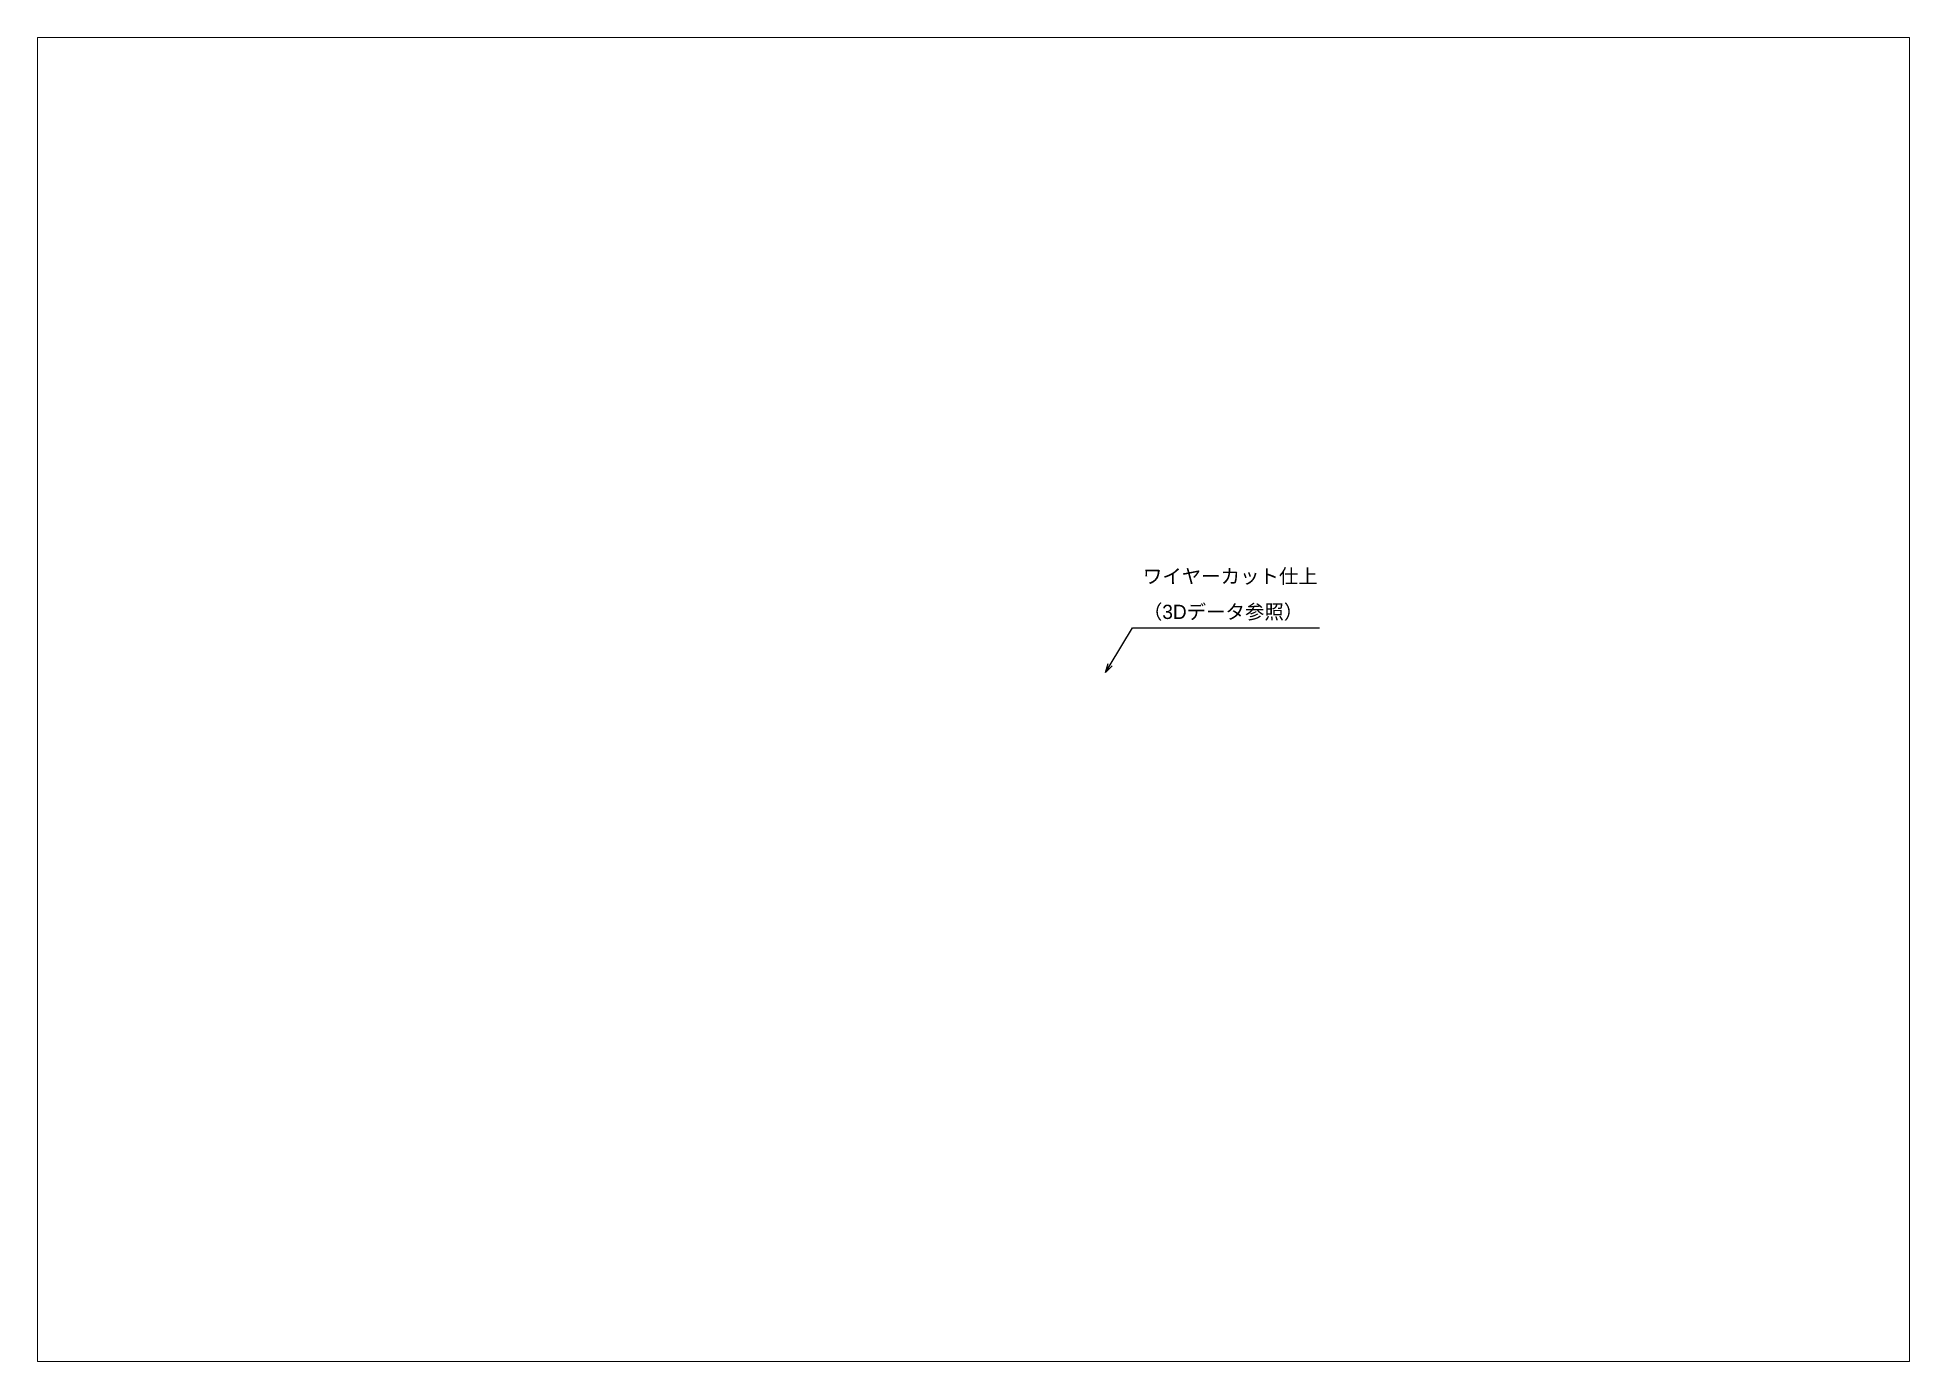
# Paper-space layout 'レイアウト1' of a CAD drawing. Extents: x -6 to 414, y -6 to 291.
# The model-space entities are those that its viewports show. They can reach past a viewport. Long polylines and large blocks are cut down to what shows.
import ezdxf
from ezdxf import colors
from ezdxf.entities.mleader import LeaderData, LeaderLine
from ezdxf.math import Vec2, Vec3

# ---------------------------------------------------------------- set-up
doc = ezdxf.new("R2010")
doc.units = 0
doc.layers.get('0').update_dxf_attribs({"linetype": 'CONTINUOUS'})
doc.layers.add('VIEWPORT', color=7, linetype='CONTINUOUS', plot=False)
doc.layers.get('VIEWPORT').off()

# ---------------------------------------------------------------- blocks, each defined once
blk = doc.blocks.new('_Open30')
at = {"color": 0, "linetype": 'ByBlock', "lineweight": -2}
for p, q in [((-1, 0.268), (0, 0)), ((0, 0), (-1, -0.268)), ((0, 0), (-1, 0))]:
    blk.add_line(p, q, dxfattribs=at)

msp = doc.modelspace()

# ---------------------------------------------------------------- leaders
at = {"lineweight": 13}
ml = msp.add_multileader_mtext('Standard', dxfattribs=at)
ml.set_content('ワイヤーカット仕上^J（3Dデータ参照）', color=256)
ml.set_leader_properties()
ml.set_arrow_properties(name='OPEN30')
ml.build(insert=Vec2(0, 0))
ml.multileader.update_dxf_attribs({"text_left_attachment_type": 5, "text_right_attachment_type": 6, "dogleg_length": 0.36, "arrow_head_size": 2})
ctx = ml.context
ctx.base_point, ctx.char_height, ctx.arrow_head_size = Vec3(246.264, 164.754), 3.2, 2
ctx.left_attachment, ctx.right_attachment = 5, 6
notes = []
notes.append((ctx, [(0, (1, 1, 0), (245.904, 164.754), (1, 0), 0.36, [(0, [(239.904, 154.754)], 0, [])])]))
ctx.mtext.insert, ctx.mtext.line_spacing_factor, ctx.mtext.flow_direction = Vec3(248.264, 177.935), 1.5, 5
for ctx, leaders in notes:
    for number, flags, end, landing, length, lines in leaders:
        leader = LeaderData()
        leader.index, (leader.has_last_leader_line, leader.has_dogleg_vector, leader.attachment_direction) = number, flags
        leader.last_leader_point, leader.dogleg_vector, leader.dogleg_length = Vec3(end), Vec3(landing), length
        for number, points, colour, breaks in lines:
            line = LeaderLine()
            line.index, line.vertices, line.color, line.breaks = number, Vec3.list(points), colors.encode_raw_color(colour), breaks
            leader.lines.append(line)
        ctx.leaders.append(leader)

psp = doc.layouts.new('レイアウト1')

# ---------------------------------------------------------------- viewports
at = {"layer": '0', "lineweight": 13}
psp.add_viewport(center=(203.87, 142.4), size=(419.73, 296.8), view_center_point=(210.231, 148.657), view_height=297.31485, status=3, dxfattribs=at)
at = {"layer": 'VIEWPORT'}
psp.add_viewport(center=(219.5, 173.25), size=(370, 218.5), view_center_point=(-2820.661, -12.621), view_height=43.7, dxfattribs=at)

doc.saveas('drawing.dxf')
